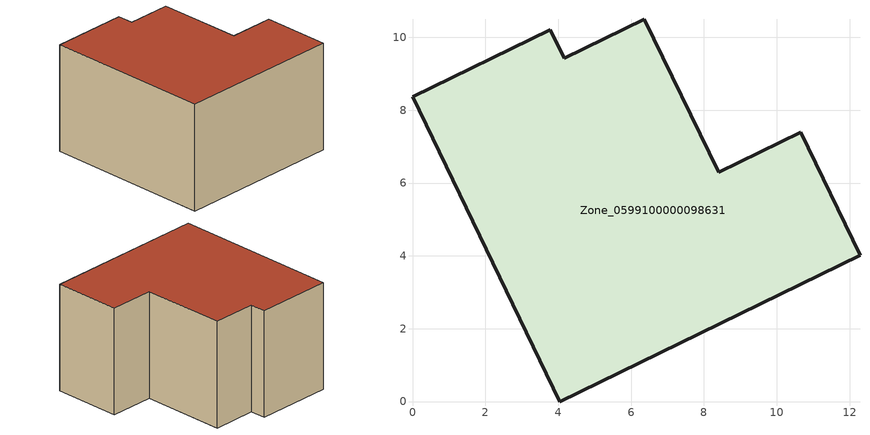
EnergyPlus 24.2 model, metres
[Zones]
Zone_0599100000098631
 floor ground (C_G): 4.17,9.42 6.36,10.49 8.4,6.29 10.65,7.39 12.28,4.02 4.04,0 0,8.37 3.78,10.21 z0
 wall outside (C_F): 4.04,0 12.28,4.02 10.65,7.39 8.4,6.29 6.36,10.49 4.17,9.42 3.78,10.21 0,8.37 4.04,0 z0:5.94
 roof outside (C_R): 6.36,10.49 4.17,9.42 3.78,10.21 0,8.37 4.04,0 12.28,4.02 10.65,7.39 8.4,6.29 z5.94
[BUILDING]
Pand.0599100000098631: North Axis=0; Terrain=City; Loads Convergence Tolerance Value=0.04; Temperature Convergence Tolerance Value=0.4; Solar Distribution=FullExterior; Maximum Number of Warmup Days=25; Minimum Number of Warmup Days=1
[Site:Location]
Rotterdam.The.Hague.AP_ZH_NLD Design_Conditions: Latitude=51.96; Longitude=4.45; Time Zone=1; Elevation=-4.5
[SITE:GROUNDTEMPERATURE:BUILDINGSURFACE]
18, 18, 18, 18, 18, 18, 18, 18, 18, 18, 18, 18
[MATERIAL] Thermal Absorptance=0.9; Solar Absorptance=0.7; Visible Absorptance=0.7
Name | Roughness | Thickness | Conductivity | Density | Specific Heat
G.TC.1946-1964 | MediumSmooth | 0.15 | 1 | 540 | 1210
F.TC.1946-1964 | Rough | 0.3 | 0.857143 | 1920 | 840
R.TC.1946-1964 | MediumRough | 0.2 | 0.235294 | 1500 | 1000
[CONSTRUCTION]
C_G: G.TC.1946-1964
C_F: F.TC.1946-1964
C_R: R.TC.1946-1964
[ZONE]
Zone_0599100000098631: Type=1; Multiplier=1; Ceiling Height=Autocalculate; Volume=Autocalculate; Floor Area=autocalculate; Part of Total Floor Area=Yes
[ZONEINFILTRATION:DESIGNFLOWRATE]
Infil_Zone_0599100000098631: Zone or ZoneList or Space or SpaceList=Zone_0599100000098631; Schedule=AlwaysOn; Design Flow Rate Calculation Method=Flow/Area; Flow Rate per Floor Area=0.003; Constant Term Coefficient=1; Temperature Term Coefficient=0; Velocity Term Coefficient=0; Velocity Squared Term Coefficient=0
[HVACTEMPLATE:ZONE:IDEALLOADSAIRSYSTEM]
Zone_0599100000098631: Maximum Heating Supply Air Temperature=50; Minimum Cooling Supply Air Temperature=13; Maximum Heating Supply Air Humidity Ratio=0.0156; Minimum Cooling Supply Air Humidity Ratio=0.0077; Heating Limit=NoLimit; Cooling Limit=NoLimit; Dehumidification Control Type=ConstantSensibleHeatRatio; Cooling Sensible Heat Ratio=0.7; Dehumidification Setpoint=60; Humidification Control Type=None; Humidification Setpoint=30; Outdoor Air Method=None; Outdoor Air Flow Rate per Person=0.00944; Outdoor Air Flow Rate per Zone Floor Area=0; Outdoor Air Flow Rate per Zone=0; Demand Controlled Ventilation Type=None; Outdoor Air Economizer Type=NoEconomizer; Heat Recovery Type=None; Sensible Heat Recovery Effectiveness=0.7; Latent Heat Recovery Effectiveness=0.65
[ZONECONTROL:THERMOSTAT]
ThermostatControl_Zone_0599100000098631: Zone or ZoneList=Zone_0599100000098631; Control Type Schedule=DualSetpointControlType; Control 1=Thermostat_Zone_0599100000098631; Temperature Difference Between Cutout And Setpoint=0
[THERMOSTATSETPOINT:DUALSETPOINT]
Thermostat_Zone_0599100000098631: Heating Setpoint Temperature Schedule=HeatingSetpoint_Zone_0599100000098631; Cooling Setpoint Temperature Schedule=CoolingSetpoint_Zone_0599100000098631
[SCHEDULE:COMPACT]
HeatingSetpoint_Zone_0599100000098631: Through: 12/31, For: AllDays, Until: 24:00, 21
CoolingSetpoint_Zone_0599100000098631: Through: 12/31, For: AllDays, Until: 24:00, 24
DualSetpointControlType: Through: 12/31, For: AllDays, Until: 24:00, 4
AlwaysOn: Through: 12/31, For: AllDays, Until: 24:00, 1
